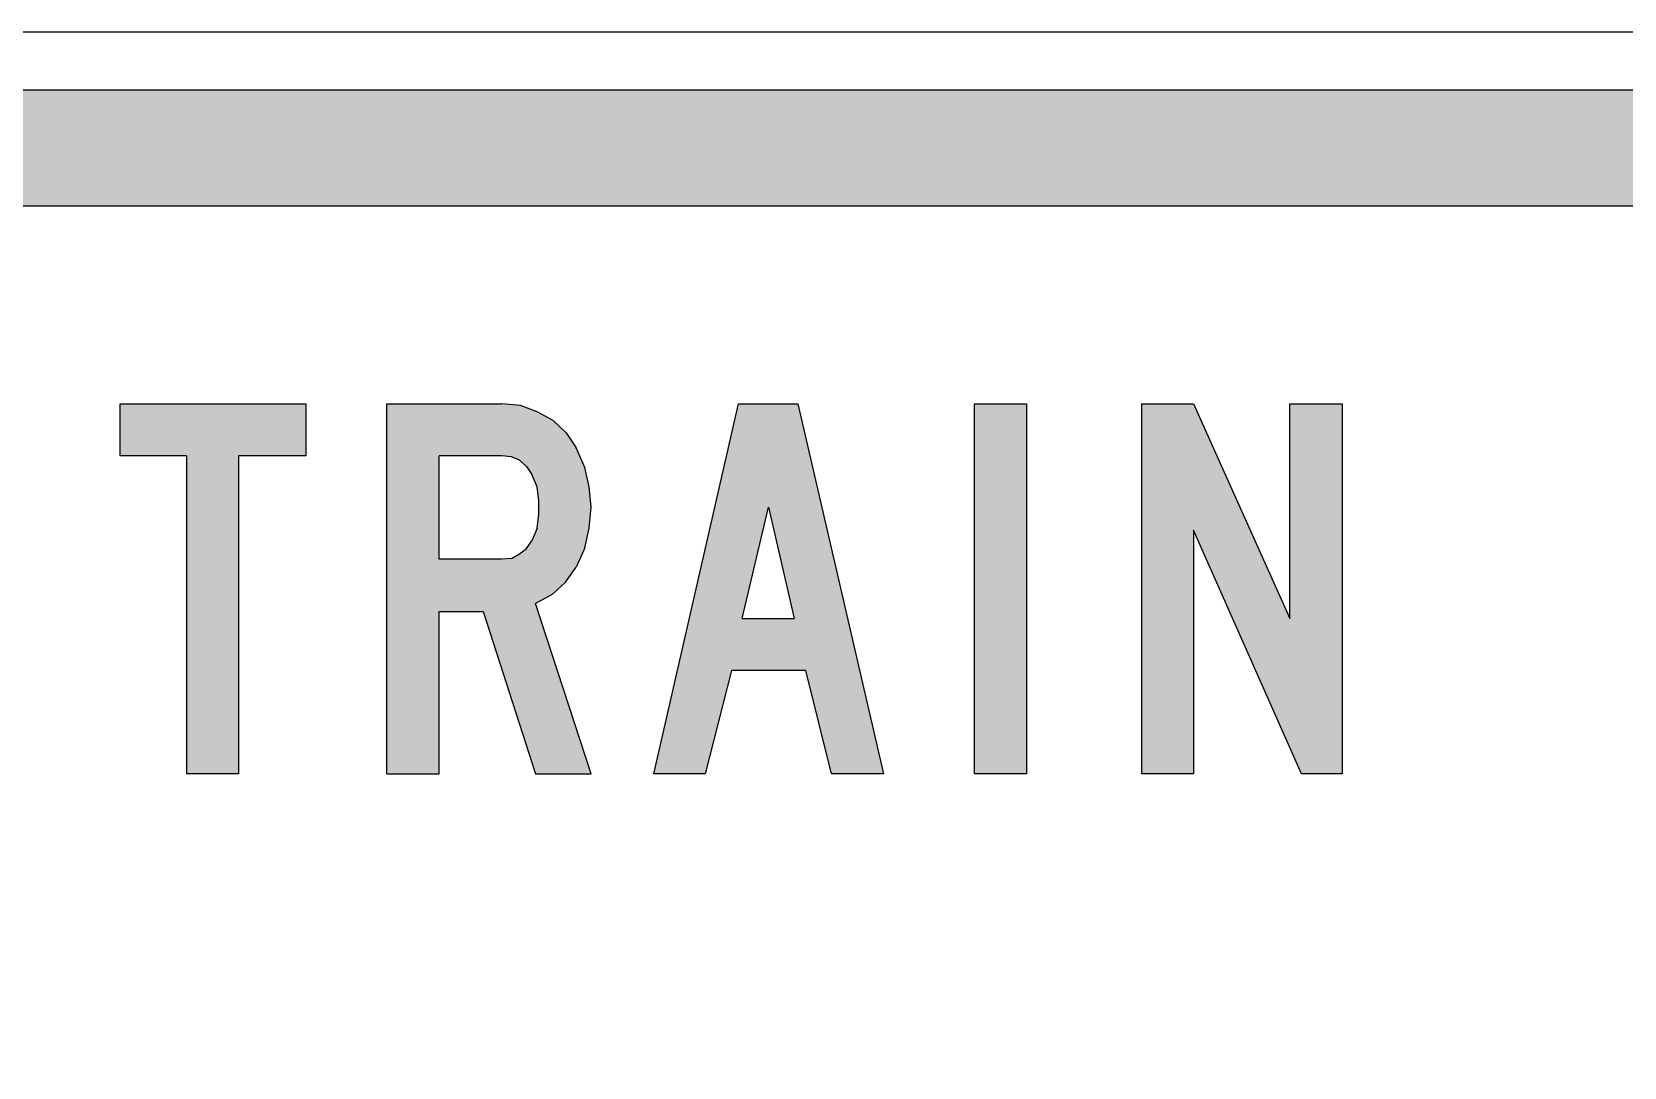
# Model space of a CAD drawing. Extents: x 269 to 415, y 134 to 266.
# Drawn here: x 317.55 to 363.33, y 236.69 to 266.45 of the extents above; entities that cross this region are included whole.
import ezdxf

# ---------------------------------------------------------------- set-up
doc = ezdxf.new("R2010")
doc.units = 0
doc.header["$MEASUREMENT"] = 0
doc.linetypes.add('CENTERX2', pattern=[101.60000000000001, 63.5, -12.7, 12.7, -12.7])
doc.layers.add('L25', color=1, linetype='CONTINUOUS')
doc.layers.add('L35', color=3, linetype='CONTINUOUS')

msp = doc.modelspace()

# ---------------------------------------------------------------- hatches: boundary and pattern name
at = {"layer": 'L25', "linetype": 'CENTERX2'}
h = msp.add_hatch(color=256, dxfattribs=at)
edge = h.paths.add_edge_path(flags=16)
edge.add_line((282.0138630274243, 261.4508701478531), (402.013869694091, 261.450870147853))
edge.add_arc((402.013869694091, 253.117537147853), 8.333333000000039, 3.979039320256561e-13, 90, ccw=False)
edge.add_line((410.347202694091, 253.1175371478531), (410.347229694091, 194.6508504811863))
edge.add_line((410.347229694091, 194.6508504811863), (273.6805300274243, 194.6508504811865))
edge.add_line((273.6805300274243, 194.6508504811865), (273.6805300274243, 253.1175371478531))
edge.add_arc((282.0138630274243, 253.1175371478531), 8.333332999999982, 90, 180, ccw=False)
edge = h.paths.add_edge_path()
edge.add_line((282.0138630274243, 264.7842001478531), (402.013869694091, 264.784200147853))
edge.add_arc((402.013869694091, 253.117537147853), 11.66666300000003, 2.8421709430404007e-13, 90, ccw=False)
edge.add_line((413.680532694091, 253.1175371478531), (413.6805326940911, 157.5175304811864))
edge.add_arc((402.0138696940911, 157.5175304811864), 11.66666299999997, -90.00000000000028, 0, ccw=False)
edge.add_line((402.0138696940911, 145.8508674811864), (282.0138630274243, 145.8508674811864))
edge.add_arc((282.0138630274243, 157.5175304811864), 11.66666300000003, 180.0000000000001, 270, ccw=False)
edge.add_line((270.3472000274243, 157.5175304811864), (270.3472000274243, 253.1175371478531))
edge.add_arc((282.0138630274242, 253.1175371478531), 11.66666299999991, 89.99999999999972, 180, ccw=False)
edge = h.paths.add_edge_path(flags=16)
edge.add_line((273.6805300274243, 191.3175504811864), (410.347229694091, 191.3175504811863))
edge.add_line((410.347229694091, 191.3175504811863), (410.347202694091, 157.5175304811864))
edge.add_arc((402.0138630372852, 157.5175371379922), 8.333339656808493, 270.0000457687909, 359.99995423120953, ccw=False)
edge.add_line((402.0138696940911, 149.1841974811864), (282.0138630274243, 149.1841974811864))
edge.add_arc((282.0138630274243, 157.5175304811864), 8.33333300000001, 180, 270, ccw=False)
edge.add_line((273.6805300274243, 157.5175304811864), (273.6805300274243, 191.3175504811864))
h = msp.add_hatch(color=256, dxfattribs=at)
h.paths.add_polyline_path([(306.7006390880304, 245.1175338145197), (309.3676390880304, 245.1175338145197), (309.8756390880304, 245.1429338145197), (310.3582390880304, 245.2699338145197), (310.8154390880304, 245.4985338145197), (311.2218390880304, 245.7779338145197), (311.5774390880304, 246.1589338145197), (311.8568390880304, 246.5653338145197), (312.0346390880304, 247.0225338145197), (312.3140390880304, 247.9877338145197), (312.4918390880304, 248.9529338145197), (312.5934390880304, 249.9435338145197), (312.5934390880304, 250.9341338145197), (312.4918390880304, 251.9247338145198), (312.3140390880304, 252.8899338145197), (312.0346390880304, 253.8551338145197), (311.8568390880304, 254.3123338145197), (311.5774390880304, 254.7187338145197), (311.2218390880304, 255.0743338145197), (310.8154390880304, 255.3791338145197), (310.3582390880304, 255.5823338145198), (309.8756390880304, 255.7093338145197), (309.3676390880304, 255.7601338145197), (306.7006390880304, 255.7601338145197)])
h.paths.add_polyline_path([(308.1992390880304, 246.5907338145197), (309.3676390880304, 246.5907338145197), (309.7232390880304, 246.6415338145197), (310.0280390880304, 246.7685338145197), (310.3074390880304, 246.9717338145197), (310.5106390880304, 247.2511338145197), (310.6630390880304, 247.5559338145197), (310.8916390880304, 248.4957338145197), (311.0186390880304, 249.4609338145197), (311.0694390880304, 250.4261338145197), (311.0186390880304, 251.3913338145197), (310.8916390880304, 252.3565338145197), (310.6630390880304, 253.3217338145197), (310.5106390880304, 253.6265338145197), (310.3074390880304, 253.8805338145197), (310.0280390880304, 254.0837338145197), (309.7232390880304, 254.2361338145197), (309.3676390880304, 254.2615338145197), (308.1992390880304, 254.2615338145197)], flags=16)
h.paths.add_polyline_path([(297.4804390880304, 245.1175338145197), (299.9442390880304, 255.7601338145197), (301.6460390880304, 255.7601338145197), (304.1098390880304, 245.1175338145197), (302.6112390880304, 245.1175338145197), (301.8492390880304, 248.0893338145197), (299.7156390880304, 248.0893338145197), (298.9790390880304, 245.1175338145197)])
h.paths.add_polyline_path([(300.0458390880304, 249.5879338145197), (301.5444390880304, 249.5879338145197), (300.7824390880304, 252.7883338145197)], flags=16)
h.paths.add_polyline_path([(295.4484390880304, 248.0639338145197), (295.1690390880304, 246.9209338145197), (294.9658390880304, 246.4383338145197), (294.6864390880304, 245.9811338145197), (294.3054390880304, 245.6255338145197), (293.8736390880304, 245.3207338145197), (293.3910390880304, 245.1175338145197), (292.8576390880304, 245.0159338145197), (292.3496390880304, 245.0159338145197), (291.8162390880304, 245.1175338145197), (291.3336390880304, 245.3207338145197), (290.9018390880304, 245.6255338145197), (290.5208390880304, 245.9811338145197), (290.2414390880304, 246.4383338145197), (290.0382390880304, 246.9209338145197), (289.7588390880304, 248.0639338145197), (289.6064390880304, 249.2577338145197), (289.5556390880304, 250.4261338145197), (289.6064390880304, 251.6199338145197), (289.7588390880304, 252.7883338145197), (290.0382390880304, 253.9567338145197), (290.2414390880304, 254.4393338145197), (290.5208390880304, 254.8711338145197), (290.9018390880304, 255.2521338145197), (291.3336390880304, 255.5315338145197), (291.8162390880304, 255.7347338145197), (292.3496390880304, 255.8617338145197), (292.8576390880304, 255.8617338145197), (293.3910390880304, 255.7347338145197), (293.8736390880304, 255.5315338145197), (294.3054390880304, 255.2521338145197), (294.6864390880304, 254.8711338145197), (294.9658390880304, 254.4393338145197), (295.1690390880304, 253.9567338145197), (295.4484390880304, 252.7883338145197), (295.6008390880304, 251.6199338145197), (295.6516390880304, 250.4261338145197), (295.6008390880304, 249.2577338145197)])
h.paths.add_polyline_path([(293.7720390880304, 247.4035338145197), (294.0006390880304, 248.3941338145197), (294.1276390880304, 249.4101338145197), (294.1530390880304, 250.4261338145197), (294.1276390880304, 251.4675338145197), (294.0006390880304, 252.4581338145197), (293.7720390880304, 253.4741338145197), (293.6704390880304, 253.7535338145198), (293.4672390880304, 254.0075338145197), (293.2132390880304, 254.2107338145197), (292.9084390880304, 254.3377338145197), (292.6036390880304, 254.3631338145198), (292.2988390880304, 254.3377338145197), (291.9940390880304, 254.2107338145197), (291.7400390880304, 254.0075338145197), (291.5622390880304, 253.7535338145198), (291.4352390880304, 253.4741338145197), (291.2320390880304, 252.4581338145197), (291.0796390880304, 251.4675338145197), (291.0542390880304, 250.4261338145197), (291.0796390880304, 249.4101338145197), (291.2320390880304, 248.3941338145197), (291.4352390880304, 247.4035338145197), (291.5622390880304, 247.0987338145197), (291.7400390880304, 246.8447338145197), (291.9940390880304, 246.6669338145197), (292.2988390880304, 246.5399338145197), (292.6036390880304, 246.4891338145197), (292.9084390880304, 246.5399338145197), (293.2132390880304, 246.6669338145197), (293.4672390880304, 246.8447338145197), (293.6704390880304, 247.0987338145197)], flags=16)
h.paths.add_polyline_path([(281.8086390880304, 245.1175338145197), (281.8086390880304, 255.7601338145197), (285.1106390880304, 255.7601338145197), (285.6186390880304, 255.7093338145197), (286.1266390880304, 255.5315338145197), (286.5584390880304, 255.2775338145198), (286.9394390880304, 254.9219338145197), (287.2442390880304, 254.4901338145197), (287.4728390880304, 253.9313338145197), (287.6252390880304, 253.3725338145197), (287.6760390880304, 252.7883338145197), (287.6252390880304, 252.1787338145197), (287.4728390880304, 251.6199338145197), (287.2442390880304, 251.0611338145197), (286.9394390880304, 250.6293338145197), (286.5330390880304, 250.2737338145197), (286.0758390880304, 250.0197338145197), (287.6760390880304, 245.1175338145197), (286.0758390880304, 245.1175338145197), (284.5772390880304, 249.7911338145197), (283.3072390880304, 249.7911338145197), (283.3072390880304, 245.1175338145197)])
h.paths.add_polyline_path([(285.1106390880304, 254.2615338145197), (283.3072390880304, 254.2615338145197), (283.3072390880304, 251.2897338145197), (285.1106390880304, 251.2897338145197), (285.3646390880304, 251.3151338145197), (285.6186390880304, 251.4421338145197), (285.8218390880304, 251.5945338145197), (285.9742390880304, 251.8231338145197), (286.1012390880304, 252.1787338145197), (286.1774390880304, 252.5851338145197), (286.1774390880304, 252.9661338145197), (286.1012390880304, 253.3725338145197), (285.9742390880304, 253.7281338145197), (285.8218390880304, 253.9567338145197), (285.6186390880304, 254.1345338145197), (285.3646390880304, 254.2361338145197)], flags=16)
h.paths.add_polyline_path([(349.4488390880304, 255.7601338145197), (349.4488390880304, 245.1175338145197), (350.9474390880304, 245.1175338145197), (350.9474390880304, 252.1279338145197), (354.0462390880304, 245.1175338145197), (355.2146390880304, 245.1175338145197), (355.2146390880304, 255.7601338145197), (353.7160390880304, 255.7601338145197), (353.7160390880304, 249.5879338145197), (350.9474390880304, 255.7601338145197)])
h.paths.add_polyline_path([(344.6482390880304, 245.1175338145197), (344.6482390880304, 255.7601338145197), (346.1468390880304, 255.7601338145197), (346.1468390880304, 245.1175338145197)])
h.paths.add_polyline_path([(335.4280390880304, 245.1175338145197), (337.8664390880304, 255.7601338145197), (339.5682390880304, 255.7601338145197), (342.0320390880304, 245.1175338145197), (340.5334390880304, 245.1175338145197), (339.7968390880304, 248.0893338145197), (337.6632390880304, 248.0893338145197), (336.9012390880304, 245.1175338145197)])
h.paths.add_polyline_path([(337.9680390880304, 249.5879338145197), (339.4666390880304, 249.5879338145197), (338.7300390880304, 252.7883338145197)], flags=16)
h.paths.add_polyline_path([(327.7572390880304, 245.1175338145197), (327.7572390880304, 255.7601338145197), (331.0592390880304, 255.7601338145197), (331.5926390880304, 255.7093338145197), (332.0752390880304, 255.5315338145197), (332.5324390880304, 255.2775338145198), (332.9134390880304, 254.9219338145197), (333.1928390880304, 254.4901338145197), (333.4468390880304, 253.9313338145197), (333.5738390880304, 253.3725338145197), (333.6246390880304, 252.7883338145197), (333.5738390880304, 252.1787338145197), (333.4468390880304, 251.6199338145197), (333.1928390880304, 251.0611338145197), (332.8880390880304, 250.6293338145197), (332.5070390880304, 250.2737338145197), (332.0244390880304, 250.0197338145197), (333.6246390880304, 245.1175338145197), (332.0244390880304, 245.1175338145197), (330.5258390880304, 249.7911338145197), (329.2558390880304, 249.7911338145197), (329.2558390880304, 245.1175338145197)])
h.paths.add_polyline_path([(331.0592390880304, 254.2615338145197), (329.2558390880304, 254.2615338145197), (329.2558390880304, 251.2897338145197), (331.0592390880304, 251.2897338145197), (331.3386390880304, 251.3151338145197), (331.5672390880304, 251.4421338145197), (331.7704390880304, 251.5945338145197), (331.9228390880304, 251.8231338145197), (332.0752390880304, 252.1787338145197), (332.1260390880304, 252.5851338145197), (332.1260390880304, 252.9661338145197), (332.0752390880304, 253.3725338145197), (331.9228390880304, 253.7281338145197), (331.7704390880304, 253.9567338145197), (331.5672390880304, 254.1345338145197), (331.3386390880304, 254.2361338145197)], flags=16)
h.paths.add_polyline_path([(321.9914390880304, 254.2615338145197), (321.9914390880304, 245.1175338145197), (323.4900390880304, 245.1175338145197), (323.4900390880304, 254.2615338145197), (325.4204390880304, 254.2615338145197), (325.4204390880304, 255.7601338145197), (320.0864390880304, 255.7601338145197), (320.0864390880304, 254.2615338145197)])
h.paths.add_polyline_path([(396.8706390880304, 245.1175338145197), (396.8706390880304, 255.7601338145197), (401.9760390880304, 255.7601338145197), (401.9760390880304, 254.2615338145197), (398.3692390880304, 254.2615338145197), (398.3692390880304, 251.4929338145197), (400.7060390880304, 251.4929338145197), (400.7060390880304, 250.0197338145197), (398.3692390880304, 250.0197338145197), (398.3692390880304, 246.5907338145197), (402.2046390880304, 246.5907338145197), (402.2046390880304, 245.1175338145197)])
h.paths.add_polyline_path([(391.1048390880304, 245.1175338145197), (391.1048390880304, 254.2615338145197), (389.1744390880304, 254.2615338145197), (389.1744390880304, 255.7601338145197), (394.5084390880304, 255.7601338145197), (394.5084390880304, 254.2615338145197), (392.6034390880304, 254.2615338145197), (392.6034390880304, 245.1175338145197)])
h.paths.add_polyline_path([(380.9702390880304, 247.9877338145197), (380.9702390880304, 255.7601338145197), (382.4688390880304, 255.7601338145197), (382.4688390880304, 247.9877338145197), (382.5196390880304, 247.6067338145197), (382.6466390880304, 247.2257338145197), (382.9006390880304, 246.9209338145197), (383.2054390880304, 246.6923338145197), (383.5610390880304, 246.5399338145197), (383.9420390880304, 246.4891338145197), (384.3484390880304, 246.5399338145197), (384.7040390880304, 246.6923338145197), (385.0088390880304, 246.9209338145197), (385.2374390880304, 247.2257338145197), (385.3898390880304, 247.6067338145197), (385.4406390880304, 247.9877338145197), (385.4406390880304, 255.7601338145197), (386.9392390880304, 255.7601338145197), (386.9392390880304, 247.9877338145197), (386.8884390880304, 247.4543338145197), (386.7614390880304, 246.9717338145197), (386.5328390880304, 246.4891338145197), (386.2534390880304, 246.0573338145197), (385.8724390880304, 245.7017338145197), (385.4406390880304, 245.3969338145197), (384.9834390880304, 245.1683338145197), (384.4754390880304, 245.0413338145197), (383.9420390880304, 244.9905338145197), (383.4340390880304, 245.0413338145197), (382.9260390880304, 245.1683338145197), (382.4434390880304, 245.3969338145197), (382.0370390880304, 245.7017338145197), (381.6560390880304, 246.0573338145197), (381.3512390880304, 246.4891338145197), (381.1480390880304, 246.9717338145197), (381.0210390880304, 247.4543338145197)])
h.paths.add_polyline_path([(378.1508390880304, 248.0639338145197), (377.8714390880304, 246.9209338145197), (377.6682390880304, 246.4383338145197), (377.3888390880304, 245.9811338145197), (377.0078390880304, 245.6255338145197), (376.5760390880304, 245.3207338145197), (376.0934390880304, 245.1175338145197), (375.5854390880304, 245.0159338145197), (375.0520390880304, 245.0159338145197), (374.5440390880304, 245.1175338145197), (374.0614390880304, 245.3207338145197), (373.6042390880304, 245.6255338145197), (373.2486390880304, 245.9811338145197), (372.9438390880304, 246.4383338145197), (372.7660390880304, 246.9209338145197), (372.4866390880304, 248.0639338145197), (372.3088390880304, 249.2577338145197), (372.2580390880304, 250.4261338145197), (372.3088390880304, 251.6199338145197), (372.4866390880304, 252.7883338145197), (372.7660390880304, 253.9567338145197), (372.9438390880304, 254.4393338145197), (373.2486390880304, 254.8711338145197), (373.6042390880304, 255.2521338145197), (374.0614390880304, 255.5315338145197), (374.5440390880304, 255.7347338145197), (375.0520390880304, 255.8617338145197), (375.5854390880304, 255.8617338145197), (376.0934390880304, 255.7347338145197), (376.5760390880304, 255.5315338145197), (377.0078390880304, 255.2521338145197), (377.3888390880304, 254.8711338145197), (377.6682390880304, 254.4393338145197), (377.8714390880304, 253.9567338145197), (378.1508390880304, 252.7883338145197), (378.3286390880304, 251.6199338145197), (378.3794390880304, 250.4261338145197), (378.3286390880304, 249.2577338145197)])
h.paths.add_polyline_path([(376.4998390880304, 247.4035338145197), (376.7030390880304, 248.3941338145197), (376.8300390880304, 249.4101338145197), (376.8808390880304, 250.4261338145197), (376.8300390880304, 251.4675338145197), (376.7030390880304, 252.4581338145197), (376.4998390880304, 253.4741338145197), (376.3728390880304, 253.7535338145198), (376.1696390880304, 254.0075338145197), (375.9156390880304, 254.2107338145197), (375.6362390880304, 254.3377338145197), (375.3060390880304, 254.3631338145198), (375.0012390880304, 254.3377338145197), (374.6964390880304, 254.2107338145197), (374.4678390880304, 254.0075338145197), (374.2646390880304, 253.7535338145198), (374.1376390880304, 253.4741338145197), (373.9344390880304, 252.4581338145197), (373.8074390880304, 251.4675338145197), (373.7566390880304, 250.4261338145197), (373.8074390880304, 249.4101338145197), (373.9344390880304, 248.3941338145197), (374.1376390880304, 247.4035338145197), (374.2646390880304, 247.0987338145197), (374.4678390880304, 246.8447338145197), (374.6964390880304, 246.6669338145197), (375.0012390880304, 246.5399338145197), (375.3060390880304, 246.4891338145197), (375.6362390880304, 246.5399338145197), (375.9156390880304, 246.6669338145197), (376.1696390880304, 246.8447338145197), (376.3728390880304, 247.0987338145197)], flags=16)
h.paths.add_polyline_path([(364.5110390880304, 245.1175338145197), (364.5110390880304, 255.7601338145197), (367.8130390880304, 255.7601338145197), (368.3464390880304, 255.7093338145197), (368.8290390880304, 255.5315338145197), (369.2862390880304, 255.2775338145198), (369.6672390880304, 254.9219338145197), (369.9466390880304, 254.4901338145197), (370.2006390880304, 253.9313338145197), (370.3276390880304, 253.3725338145197), (370.3784390880304, 252.7883338145197), (370.3276390880304, 252.1787338145197), (370.2006390880304, 251.6199338145197), (369.9466390880304, 251.0611338145197), (369.6418390880304, 250.6293338145197), (369.2608390880304, 250.2737338145197), (368.7782390880304, 250.0197338145197), (370.3784390880304, 245.1175338145197), (368.7782390880304, 245.1175338145197), (367.2796390880304, 249.7911338145197), (366.0096390880304, 249.7911338145197), (366.0096390880304, 245.1175338145197)])
h.paths.add_polyline_path([(367.8130390880304, 254.2615338145197), (366.0096390880304, 254.2615338145197), (366.0096390880304, 251.2897338145197), (367.8130390880304, 251.2897338145197), (368.0924390880304, 251.3151338145197), (368.3210390880304, 251.4421338145197), (368.5242390880304, 251.5945338145197), (368.6766390880304, 251.8231338145197), (368.8036390880304, 252.1787338145197), (368.8798390880304, 252.5851338145197), (368.8798390880304, 252.9661338145197), (368.8036390880304, 253.3725338145197), (368.6766390880304, 253.7281338145197), (368.5242390880304, 253.9567338145197), (368.3210390880304, 254.1345338145197), (368.0924390880304, 254.2361338145197)], flags=16)

# ---------------------------------------------------------------- linework, layer by layer
for points in [[(282.0138630274243, 264.7842001478531), (402.013869694091, 264.784200147853, -0.4142135623730941), (413.680532694091, 253.1175371478531), (413.6805326940911, 157.5175304811864, -0.4142135623730952), (402.0138696940911, 145.8508674811864), (282.0138630274243, 145.8508674811864, -0.4142135623730948), (270.3472000274243, 157.5175304811864), (270.3472000274243, 253.1175371478531, -0.4142135623730958), (282.0138630274243, 264.7842001478531, -2.696818497707233)], [(282.0138630274243, 261.4508701478531), (402.013869694091, 261.450870147853, -0.4142135623730936), (410.347202694091, 253.1175371478531), (410.347229694091, 194.6508504811863), (273.6805300274243, 194.6508504811865), (273.6805300274243, 253.1175371478531, -0.4142135623730958), (282.0138630274243, 261.4508701478531, -1.559095019978313)]]:
    msp.add_lwpolyline(points, format="xyb", dxfattribs=at)
at = {"layer": 'L35'}
for p, q in [((282.0138630274243, 266.4508671478531), (402.013869694091, 266.450867147853)), ((282.0138630274243, 264.7842001478531), (402.013869694091, 264.784200147853)), ((282.0138630274243, 261.4508701478531), (402.013869694091, 261.450870147853)), ((320.0864390880304, 255.7601338145197), (325.4204390880304, 255.7601338145197)), ((320.0864390880304, 254.2615338145197), (320.0864390880304, 255.7601338145197)), ((325.4204390880304, 255.7601338145197), (325.4204390880304, 254.2615338145197)), ((327.7572390880304, 255.7601338145197), (331.0592390880304, 255.7601338145197)), ((327.7572390880304, 245.1175338145197), (327.7572390880304, 255.7601338145197)), ((331.5926390880304, 255.7093338145197), (331.0592390880304, 255.7601338145197)), ((332.0752390880304, 255.5315338145197), (331.5926390880304, 255.7093338145197)), ((332.5324390880304, 255.2775338145198), (332.0752390880304, 255.5315338145197)), ((335.4280390880304, 245.1175338145197), (337.8664390880304, 255.7601338145197)), ((337.8664390880304, 255.7601338145197), (339.5682390880304, 255.7601338145197)), ((339.5682390880304, 255.7601338145197), (342.0320390880304, 245.1175338145197)), ((344.6482390880304, 255.7601338145197), (346.1468390880304, 255.7601338145197)), ((344.6482390880304, 245.1175338145197), (344.6482390880304, 255.7601338145197)), ((346.1468390880304, 255.7601338145197), (346.1468390880304, 245.1175338145197)), ((349.4488390880304, 255.7601338145197), (350.9474390880304, 255.7601338145197)), ((349.4488390880304, 255.7601338145197), (349.4488390880304, 245.1175338145197)), ((350.9474390880304, 255.7601338145197), (353.7160390880304, 249.5879338145197)), ((353.7160390880304, 255.7601338145197), (355.2146390880304, 255.7601338145197)), ((353.7160390880304, 249.5879338145197), (353.7160390880304, 255.7601338145197)), ((355.2146390880304, 255.7601338145197), (355.2146390880304, 245.1175338145197)), ((332.9134390880304, 254.9219338145197), (332.5324390880304, 255.2775338145198)), ((332.9134390880304, 254.9219338145197), (333.1928390880304, 254.4901338145197)), ((321.9914390880304, 254.2615338145197), (320.0864390880304, 254.2615338145197)), ((321.9914390880304, 254.2615338145197), (321.9914390880304, 245.1175338145197)), ((323.4900390880304, 254.2615338145197), (323.4900390880304, 245.1175338145197)), ((325.4204390880304, 254.2615338145197), (323.4900390880304, 254.2615338145197)), ((329.2558390880304, 251.2897338145197), (329.2558390880304, 254.2615338145197)), ((331.0592390880304, 254.2615338145197), (329.2558390880304, 254.2615338145197)), ((331.3386390880304, 254.2361338145197), (331.0592390880304, 254.2615338145197)), ((331.5672390880304, 254.1345338145197), (331.3386390880304, 254.2361338145197)), ((331.7704390880304, 253.9567338145197), (331.5672390880304, 254.1345338145197)), ((333.4468390880304, 253.9313338145197), (333.1928390880304, 254.4901338145197)), ((331.7704390880304, 253.9567338145197), (331.9228390880304, 253.7281338145197)), ((332.0752390880304, 253.3725338145197), (331.9228390880304, 253.7281338145197)), ((333.5738390880304, 253.3725338145197), (333.4468390880304, 253.9313338145197)), ((332.1260390880304, 252.9661338145197), (332.0752390880304, 253.3725338145197)), ((333.6246390880304, 252.7883338145197), (333.5738390880304, 253.3725338145197)), ((332.1260390880304, 252.5851338145197), (332.1260390880304, 252.9661338145197)), ((333.5738390880304, 252.1787338145197), (333.6246390880304, 252.7883338145197)), ((337.9680390880304, 249.5879338145197), (338.7300390880304, 252.7883338145197)), ((338.7300390880304, 252.7883338145197), (339.4666390880304, 249.5879338145197)), ((332.0752390880304, 252.1787338145197), (332.1260390880304, 252.5851338145197)), ((331.7704390880304, 251.5945338145197), (331.9228390880304, 251.8231338145197)), ((332.0752390880304, 252.1787338145197), (331.9228390880304, 251.8231338145197)), ((333.4468390880304, 251.6199338145197), (333.5738390880304, 252.1787338145197)), ((350.9474390880304, 252.1279338145197), (350.9474390880304, 245.1175338145197)), ((354.0462390880304, 245.1175338145197), (350.9474390880304, 252.1279338145197)), ((331.3386390880304, 251.3151338145197), (331.5672390880304, 251.4421338145197)), ((331.5672390880304, 251.4421338145197), (331.7704390880304, 251.5945338145197)), ((333.4468390880304, 251.6199338145197), (333.1928390880304, 251.0611338145197)), ((331.0592390880304, 251.2897338145197), (329.2558390880304, 251.2897338145197)), ((331.3386390880304, 251.3151338145197), (331.0592390880304, 251.2897338145197)), ((332.8880390880304, 250.6293338145197), (333.1928390880304, 251.0611338145197)), ((332.5070390880304, 250.2737338145197), (332.8880390880304, 250.6293338145197)), ((332.5070390880304, 250.2737338145197), (332.0244390880304, 250.0197338145197)), ((333.6246390880304, 245.1175338145197), (332.0244390880304, 250.0197338145197)), ((329.2558390880304, 249.7911338145197), (330.5258390880304, 249.7911338145197)), ((329.2558390880304, 245.1175338145197), (329.2558390880304, 249.7911338145197)), ((330.5258390880304, 249.7911338145197), (332.0244390880304, 245.1175338145197)), ((337.9680390880304, 249.5879338145197), (339.4666390880304, 249.5879338145197)), ((337.6632390880304, 248.0893338145197), (336.9012390880304, 245.1175338145197)), ((339.7968390880304, 248.0893338145197), (337.6632390880304, 248.0893338145197)), ((340.5334390880304, 245.1175338145197), (339.7968390880304, 248.0893338145197)), ((323.4900390880304, 245.1175338145197), (321.9914390880304, 245.1175338145197)), ((327.7572390880304, 245.1175338145197), (329.2558390880304, 245.1175338145197)), ((332.0244390880304, 245.1175338145197), (333.6246390880304, 245.1175338145197)), ((336.9012390880304, 245.1175338145197), (335.4280390880304, 245.1175338145197)), ((342.0320390880304, 245.1175338145197), (340.5334390880304, 245.1175338145197)), ((346.1468390880304, 245.1175338145197), (344.6482390880304, 245.1175338145197)), ((350.9474390880304, 245.1175338145197), (349.4488390880304, 245.1175338145197)), ((355.2146390880304, 245.1175338145197), (354.0462390880304, 245.1175338145197))]:
    msp.add_line(p, q, dxfattribs=at)

doc.saveas('drawing.dxf')
